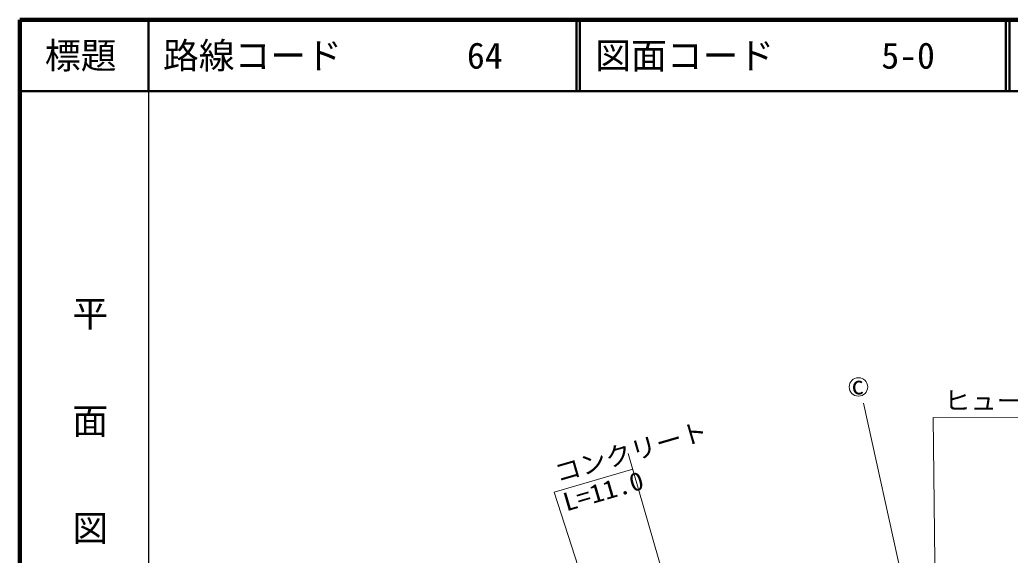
# Model space of a CAD drawing. Units: millimetres, scale not verified. Extents: x 40000 to 680000, y 20000 to 380000.
# Drawn here: x 40000 to 178346, y 305140 to 380000 of the extents above; entities that cross this region are included whole.
import ezdxf
from ezdxf.enums import TextEntityAlignment as Align

# ---------------------------------------------------------------- set-up
doc = ezdxf.new("R2010")
doc.units = ezdxf.units.MM
doc.header["$LTSCALE"] = 1000
for name, color, linetype, lineweight in [('M-TTL', 2, 'Continuous', 140), ('M-TTL-BAND', 7, 'Continuous', 25), ('M-TTL-LINE', 7, 'Continuous', 50), ('M-TTL-TXT', 7, 'Continuous', 13), ('M-WORK', 1, 'Continuous', 13)]:
    doc.layers.add(name, color=color, linetype=linetype, lineweight=lineweight)
doc.styles.add('@ＭＳ ゴシック', font='')
doc.styles.add('ＭＳ ゴシック', font='')
doc.styles.get('@ＭＳ ゴシック').set_extended_font_data('@MS Gothic')
doc.styles.get('ＭＳ ゴシック').set_extended_font_data('MS Gothic')

msp = doc.modelspace()

# ---------------------------------------------------------------- linework, layer by layer
at = {"layer": 'M-TTL'}
for p, q in [((40000, 380000), (40000, 20000)), ((680000, 380000), (40000, 380000))]:
    msp.add_line(p, q, dxfattribs=at)
at = {"layer": 'M-TTL-BAND'}
msp.add_line((58000, 370000), (58000, 20000), dxfattribs=at)
at = {"layer": 'M-TTL-LINE'}
for p, q in [((58000, 380000), (58000, 370000)), ((117750, 380000), (117750, 370000)), ((118250, 380000), (118250, 370000)), ((177750, 380000), (177750, 370000)), ((178250, 380000), (178250, 370000)), ((40000, 370000), (680000, 370000))]:
    msp.add_line(p, q, dxfattribs=at)
at = {"layer": 'M-WORK'}
for p, q in [((157871, 326405), (165191, 292947)), ((134168, 287434), (125000, 319367))]:
    msp.add_line(p, q, dxfattribs=at)
for points in [[(167980, 292197), (167594, 324371), (217474, 324189)], [(124291, 284090), (114664, 313971), (125631, 317169)]]:
    msp.add_lwpolyline(points, dxfattribs=at)
msp.add_circle((157153, 328670), 1291, dxfattribs=at)

# ---------------------------------------------------------------- texts
at = {"layer": 'M-TTL-BAND', "style": '@ＭＳ ゴシック'}
msp.add_text('平\u3000\u3000面\u3000\u3000図', height=3666, rotation=270, dxfattribs=at).set_placement((49777, 306475), align=Align.MIDDLE_RIGHT)
at = {"layer": 'M-TTL-TXT', "style": 'ＭＳ ゴシック'}
msp.add_text('標題', height=3666, dxfattribs=at).set_placement((48500, 375000), align=Align.MIDDLE_CENTER)
for s, p in [('路線コード       64', (60000, 375000)), ('図面コード      5-0', (120380, 375000))]:
    msp.add_text(s, height=3666, dxfattribs=at).set_placement(p, align=Align.MIDDLE_LEFT)
at = {"layer": 'M-WORK', "style": 'ＭＳ ゴシック'}
msp.add_text('c', height=2566, rotation=2.289, dxfattribs=at).set_placement((157034, 328901), align=Align.MIDDLE_CENTER)
for s, rotation, width, p in [('ヒューム管\u3000L=15.0\u3000φ=200', 359.79, 1.05, (192536, 324630)), ('コンクリート', 16.257, 1.05, (125942, 317625)), ('L=11.0', 16.257, 1.1, (122078, 312123))]:
    msp.add_text(s, height=2566, rotation=rotation, dxfattribs=dict(at, width=width)).set_placement(p, align=Align.BOTTOM_CENTER)

doc.saveas('drawing.dxf')
